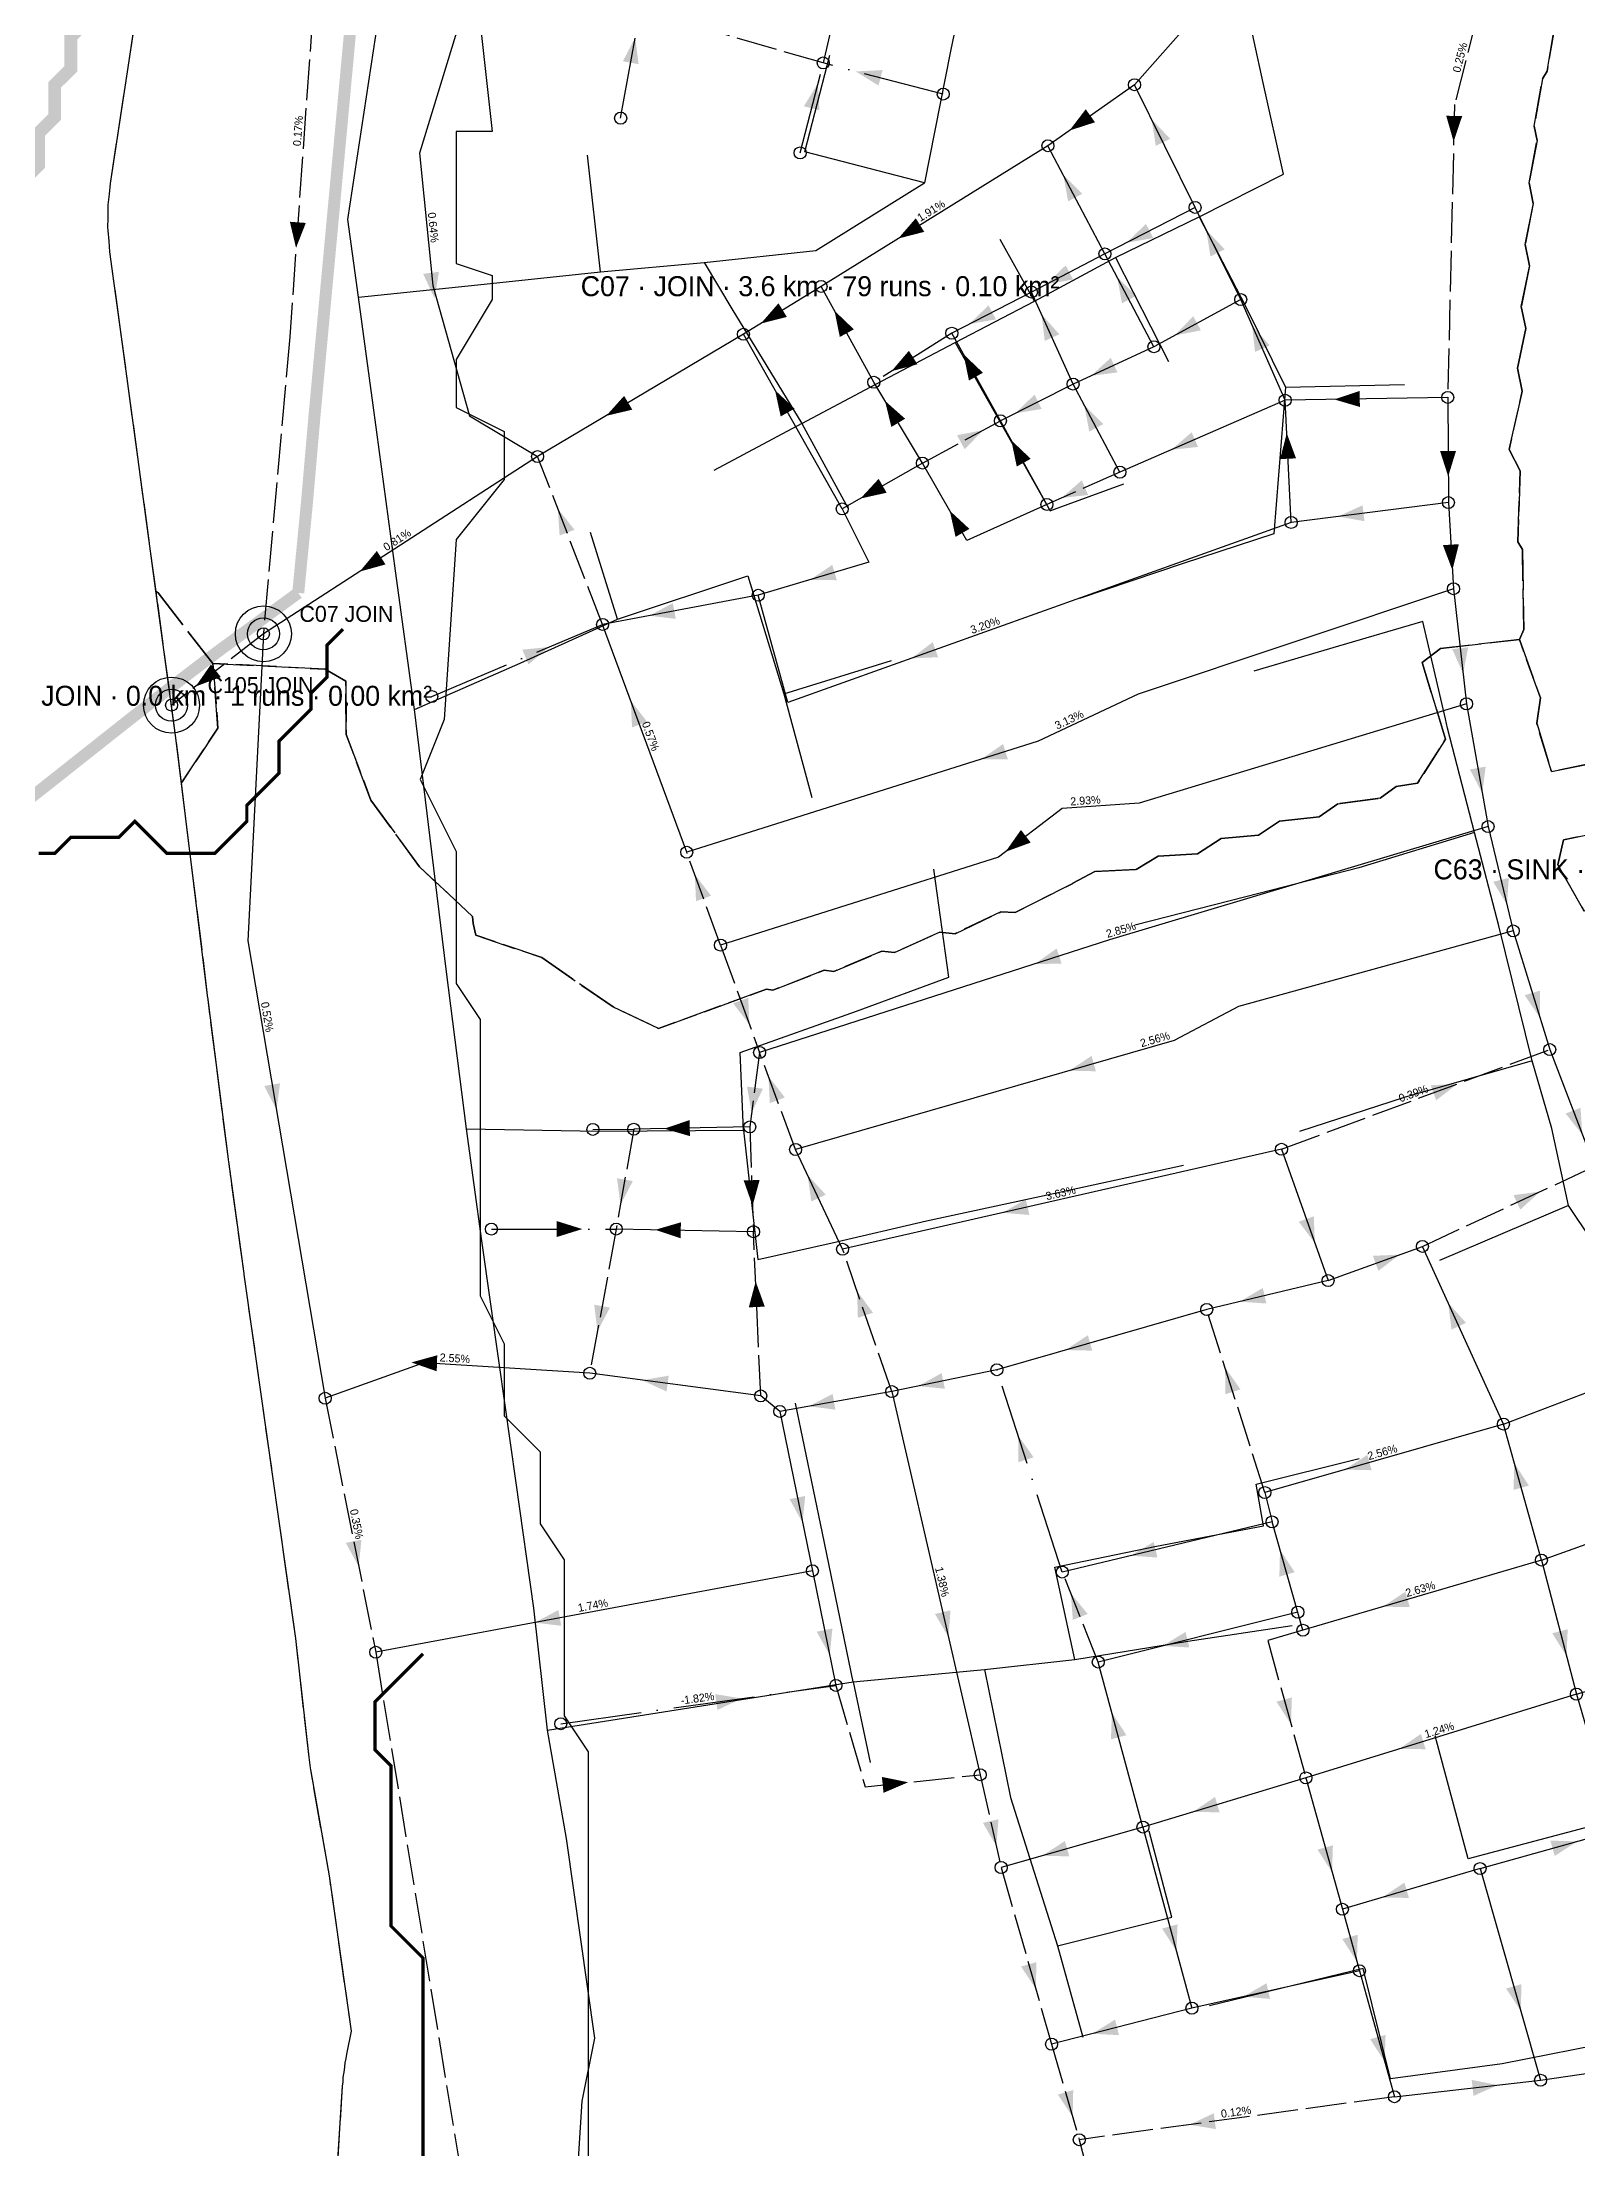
# Model space of a CAD drawing. Header units: metres. Extents: x 440276 to 476894, y 2561381 to 2578972.
# Drawn here: x 449857 to 450241, y 2568354 to 2568881 of the extents above; entities that cross this region are included whole.
import ezdxf
from ezdxf.enums import TextEntityAlignment as Align

# ---------------------------------------------------------------- set-up
doc = ezdxf.new("R2010")
doc.units = ezdxf.units.M
doc.header["$LTSCALE"] = 8
doc.linetypes.add('DASHDOT', pattern=[3.556, 2.54, -0.508, 0, -0.508])
doc.linetypes.add('DASHED', pattern=[1.524, 1.27, -0.254])
for name, color, linetype in [('A_ARROWS', 7, 'Continuous'), ('A_BUILT_2006', 252, 'Continuous'), ('A_CATCH_LABEL', 7, 'Continuous'), ('A_CATCHMENTS', 7, 'Continuous'), ('A_ENVELOPE', 3, 'Continuous'), ('A_GRADIENT', 8, 'Continuous'), ('A_JUNCTIONS', 8, 'Continuous'), ('A_MAIN_PIPE', 5, 'Continuous'), ('A_OUTLET_LABEL', 7, 'Continuous'), ('A_OUTLETS', 7, 'Continuous'), ('A_RUNS', 7, 'Continuous'), ('A_STREAMS', 5, 'Continuous'), ('A_WADI', 4, 'Continuous')]:
    doc.layers.add(name, color=color, linetype=linetype)

msp = doc.modelspace()

# ---------------------------------------------------------------- linework, layer by layer
at = {"layer": 'A_ARROWS', "color": 2}
for points in [[(450005.05, 2568881.73), (450005.88, 2568875.07), (450001.94, 2568875.79)], [(450050.72, 2568870.25), (450051.07, 2568863.55), (450047.19, 2568864.54)], [(450060.17, 2568873.25), (450066.86, 2568873.59), (450065.86, 2568869.71)], [(450113.59, 2568858.48), (450117.66, 2568863.8), (450119.97, 2568860.54)], [(450134.13, 2568861.26), (450138.76, 2568856.41), (450135.17, 2568854.63)], [(450209.61, 2568855.73), (450207.76, 2568862.17), (450211.76, 2568862.08)], [(450112.04, 2568847.4), (450116.8, 2568842.67), (450113.26, 2568840.8)], [(449920.25, 2568829.14), (449918.71, 2568835.67), (449922.7, 2568835.38)], [(450070.78, 2568831.48), (450075.17, 2568836.55), (450077.28, 2568833.15)], [(450127.93, 2568830.44), (450132.7, 2568835.16), (450134.54, 2568831.6)], [(450147.78, 2568833.64), (450152.41, 2568828.78), (450148.83, 2568827.01)], [(449954.85, 2568816.57), (449952.03, 2568822.65), (449955.99, 2568823.17)], [(450107.89, 2568820.08), (450112.65, 2568824.79), (450114.49, 2568821.24)], [(450125.5, 2568821.88), (450130.25, 2568817.15), (450126.71, 2568815.29)], [(450036.45, 2568810.24), (450040.84, 2568815.3), (450042.94, 2568811.89)], [(450054.85, 2568813.44), (450059.69, 2568808.79), (450056.18, 2568806.87)], [(450088.59, 2568810.1), (450093.35, 2568814.81), (450095.19, 2568811.26)], [(450106.6, 2568812.55), (450111.05, 2568807.54), (450107.41, 2568805.89)], [(450139.86, 2568807.24), (450144.53, 2568812.05), (450146.44, 2568808.54)], [(450159.22, 2568809.81), (450163.64, 2568804.77), (450159.98, 2568803.15)], [(450069.1, 2568798.32), (450073.45, 2568803.43), (450075.58, 2568800.04)], [(450087.1, 2568802.56), (450091.96, 2568797.93), (450088.46, 2568795.99)], [(450118.94, 2568797.15), (450123.91, 2568801.65), (450125.58, 2568798.02)], [(449997.78, 2568787.16), (450002.26, 2568792.15), (450004.31, 2568788.71)], [(450039.99, 2568793.57), (450044.88, 2568788.98), (450041.4, 2568787.01)], [(450067.48, 2568790.9), (450072.5, 2568786.45), (450069.07, 2568784.39)], [(450100.03, 2568787.78), (450104.84, 2568792.45), (450106.64, 2568788.88)], [(450179.76, 2568791.27), (450186.12, 2568793.38), (450186.19, 2568789.38)], [(450117.29, 2568789.81), (450122.07, 2568785.11), (450118.54, 2568783.23)], [(450092.06, 2568783.6), (450087.38, 2568778.8), (450085.48, 2568782.32)], [(450099.05, 2568781.05), (450103.91, 2568776.43), (450100.41, 2568774.49)], [(450139.06, 2568778.67), (450144.14, 2568783.06), (450145.73, 2568779.39)], [(450167.91, 2568782.83), (450170.22, 2568776.54), (450166.23, 2568776.34)], [(450208.26, 2568772), (450206.22, 2568778.39), (450210.22, 2568778.41)], [(450061.33, 2568766.49), (450065.89, 2568771.41), (450067.88, 2568767.94)], [(450111.61, 2568766.62), (450116.65, 2568771.04), (450118.27, 2568767.38)], [(450180.75, 2568762.01), (450186.85, 2568764.79), (450187.35, 2568760.82)], [(449985.7, 2568763.93), (449989.87, 2568758.68), (449986.14, 2568757.24)], [(450083.66, 2568763.46), (450088.58, 2568758.9), (450085.11, 2568756.91)], [(450209.31, 2568748.57), (450206.94, 2568754.84), (450210.93, 2568755.08)], [(449936.16, 2568748.23), (449940.45, 2568753.38), (449942.62, 2568750.02)], [(450048.73, 2568746.16), (450054.29, 2568749.91), (450055.44, 2568746.08)], [(450008.52, 2568737.2), (450014.44, 2568740.34), (450015.18, 2568736.41)], [(449983.48, 2568729.36), (449978.36, 2568725.03), (449976.81, 2568728.72)], [(450074.06, 2568726.54), (450079.41, 2568730.58), (450080.76, 2568726.82)], [(450211.99, 2568722.71), (450209.29, 2568728.84), (450213.26, 2568729.29)], [(450003.91, 2568715.99), (450008, 2568710.68), (450004.25, 2568709.29)], [(450091.49, 2568701.29), (450096.99, 2568705.13), (450098.2, 2568701.31)], [(450097.6, 2568678.19), (450101.46, 2568683.66), (450103.9, 2568680.49)], [(450019.93, 2568672.54), (450024, 2568667.21), (450020.24, 2568665.84)]]:
    msp.add_solid(points, dxfattribs=at)
at = {"layer": 'A_ARROWS', "color": 3}
msp.add_solid([(449895.16, 2568719.52), (449898.99, 2568725.03), (449901.44, 2568721.87)], dxfattribs=at)
at = {"layer": 'A_ARROWS', "color": 1}
for points in [[(450216.77, 2568692.83), (450213.69, 2568698.78), (450217.63, 2568699.48)], [(450222.96, 2568664.96), (450219.51, 2568670.71), (450223.4, 2568671.65)], [(450104.92, 2568650.16), (450110.4, 2568654.02), (450111.63, 2568650.21)], [(450231.17, 2568636.79), (450227.38, 2568642.33), (450231.21, 2568643.5)], [(450033.59, 2568634.99), (450029.52, 2568640.32), (450033.28, 2568641.69)], [(450113.51, 2568623.48), (450119.11, 2568627.18), (450120.21, 2568623.33)], [(449915.36, 2568613.69), (449912.32, 2568619.66), (449916.26, 2568620.33)], [(450034.13, 2568612.89), (450032.99, 2568619.5), (450036.95, 2568618.97)], [(450038.34, 2568622.07), (450042.44, 2568616.77), (450038.69, 2568615.38)], [(450210.57, 2568620.18), (450205.26, 2568616.08), (450203.87, 2568619.83)], [(450241.78, 2568607.51), (450237.62, 2568612.77), (450241.35, 2568614.2)], [(450012.27, 2568608.99), (450018.63, 2568611.12), (450018.71, 2568607.12)], [(450001.36, 2568589.93), (450000.49, 2568596.58), (450004.43, 2568595.89)], [(450034.37, 2568589.7), (450032.15, 2568596.03), (450036.14, 2568596.17)], [(450048.13, 2568597.42), (450052.67, 2568592.48), (450049.05, 2568590.78)], [(450096.87, 2568587.95), (450102.67, 2568591.32), (450103.56, 2568587.42)], [(450231.24, 2568593.25), (450226.28, 2568588.74), (450224.59, 2568592.37)], [(449991.81, 2568583.89), (449985.41, 2568581.89), (449985.41, 2568585.89)], [(450010.02, 2568583.7), (450016.46, 2568585.58), (450016.38, 2568581.58)], [(450174.92, 2568580.37), (450170.9, 2568585.73), (450174.67, 2568587.07)], [(450196.14, 2568577.5), (450190.8, 2568573.44), (450189.44, 2568577.2)], [(450035.15, 2568570.8), (450037.43, 2568564.5), (450033.43, 2568564.32)], [(449995.6, 2568558.33), (449994.79, 2568564.98), (449998.73, 2568564.26)], [(450060.5, 2568568.38), (450064.48, 2568562.98), (450060.7, 2568561.68)], [(450156.14, 2568565.74), (450161.91, 2568569.17), (450162.83, 2568565.28)], [(450208.25, 2568565.43), (450212.72, 2568560.43), (450209.08, 2568558.77)], [(450112.59, 2568553.65), (450118.19, 2568557.34), (450119.29, 2568553.5)], [(449949.09, 2568550.55), (449955.55, 2568552.34), (449955.42, 2568548.34)], [(450152.5, 2568549.29), (450156.34, 2568543.8), (450152.53, 2568542.59)], [(450006.8, 2568546.1), (450013.41, 2568547.24), (450012.88, 2568543.28)], [(450075.77, 2568544.63), (450081.63, 2568547.89), (450082.45, 2568543.98)], [(450048.43, 2568539.6), (450054.39, 2568542.68), (450055.08, 2568538.74)], [(450100.76, 2568532.31), (450104.63, 2568526.84), (450100.83, 2568525.61)], [(450182.44, 2568523.76), (450188.04, 2568527.45), (450189.14, 2568523.61)], [(450224.79, 2568525.39), (450228.44, 2568519.76), (450224.59, 2568518.69)], [(450046.87, 2568510.5), (450043.62, 2568516.37), (450047.54, 2568517.17)], [(449935.9, 2568499.56), (449932.69, 2568505.45), (449936.61, 2568506.23)], [(450128.88, 2568502.24), (450134.64, 2568505.67), (450135.57, 2568501.78)], [(450166.22, 2568503.71), (450169.9, 2568498.11), (450166.06, 2568497.01)], [(450113.91, 2568492.87), (450118.14, 2568487.67), (450114.43, 2568486.19)], [(450191.97, 2568489.5), (450197.54, 2568493.22), (450198.67, 2568489.39)], [(449979.91, 2568485.51), (449985.83, 2568488.65), (449986.56, 2568484.72)], [(450083.34, 2568481.9), (450079.96, 2568487.69), (450083.85, 2568488.59)], [(450053.66, 2568477.37), (450050.41, 2568483.24), (450054.33, 2568484.05)], [(450136.86, 2568479.69), (450142.59, 2568483.18), (450143.56, 2568479.3)], [(450237.83, 2568477.17), (450234.27, 2568482.85), (450238.14, 2568483.86)], [(450031.65, 2568466.55), (450025.59, 2568463.68), (450025.03, 2568467.64)], [(450168.97, 2568460.12), (450165.33, 2568465.75), (450169.18, 2568466.82)], [(450124.21, 2568463.03), (450127.81, 2568457.38), (450123.95, 2568456.33)], [(450195.92, 2568453.9), (450201.44, 2568457.7), (450202.62, 2568453.88)], [(450073.27, 2568445.61), (450067.11, 2568442.96), (450066.7, 2568446.94)], [(450144.42, 2568438.18), (450149.97, 2568441.94), (450151.12, 2568438.11)], [(450095.31, 2568429.67), (450091.95, 2568435.48), (450095.85, 2568436.36)], [(450106.85, 2568427.25), (450112.45, 2568430.93), (450113.55, 2568427.08)], [(450179.23, 2568423.15), (450175.59, 2568428.78), (450179.44, 2568429.85)], [(450240.5, 2568430.83), (450234.88, 2568427.18), (450233.8, 2568431.03)], [(450191.74, 2568416.8), (450197.31, 2568420.53), (450198.44, 2568416.7)], [(450140.35, 2568403.39), (450136.75, 2568409.05), (450140.61, 2568410.09)], [(450185.43, 2568400.8), (450181.79, 2568406.43), (450185.65, 2568407.5)], [(450105.17, 2568393.96), (450101.49, 2568399.56), (450105.34, 2568400.66)], [(450157.05, 2568392.02), (450162.85, 2568395.37), (450163.73, 2568391.46)], [(450226.41, 2568388.45), (450222.73, 2568394.05), (450226.57, 2568395.15)], [(450119.27, 2568382.75), (450124.98, 2568386.28), (450125.97, 2568382.4)], [(450192.39, 2568375.76), (450188.75, 2568381.39), (450192.6, 2568382.46)], [(450220.72, 2568369.93), (450214.58, 2568367.22), (450214.14, 2568371.2)], [(450114.39, 2568361.97), (450110.68, 2568367.56), (450114.53, 2568368.68)], [(450143.59, 2568360.02), (450149.66, 2568362.87), (450150.2, 2568358.91)]]:
    msp.add_solid(points, dxfattribs=at)
at = {"layer": 'A_BUILT_2006', "color": 252}
for points in [[(450083.94, 2568878.29), (450090.78, 2568911.35)], [(449937.84, 2568866.9), (449943.09, 2568901.51)], [(450162.04, 2568870.39), (450157.47, 2568891.16)], [(450047.4, 2568853.18), (450053.71, 2568877.32)], [(450077.39, 2568845.38), (450077.4, 2568845.43), (450083.94, 2568878.29)], [(450167.13, 2568847.61), (450162.04, 2568870.39)], [(449933.19, 2568836.25), (449937.84, 2568866.9)], [(449996.33, 2568823.12), (449993.09, 2568852.29)], [(450077.39, 2568845.38), (450047.4, 2568853.18)], [(450050.21, 2568828.47), (450077.39, 2568845.38)], [(450146.05, 2568836.9), (450167.13, 2568847.61)], [(449935.83, 2568816.79), (449933.19, 2568836.25)], [(450125.1, 2568826.76), (450146.05, 2568836.9)], [(450146.05, 2568836.9), (450157.59, 2568814.54)], [(450022.3, 2568825.53), (450050.21, 2568828.47)], [(450104.88, 2568815.82), (450096.24, 2568831.27)], [(449965.67, 2568819.89), (449996.33, 2568823.12)], [(449996.33, 2568823.12), (450022.3, 2568825.53)], [(450022.3, 2568825.53), (450029.16, 2568813.88)], [(450104.88, 2568815.82), (450125.1, 2568826.76)], [(450125.1, 2568826.76), (450138.36, 2568800.77)], [(449935.83, 2568816.79), (449965.67, 2568819.89)], [(449940.41, 2568783.1), (449935.83, 2568816.79)], [(450029.16, 2568813.88), (450046.67, 2568785.24)], [(450084.98, 2568805.49), (450104.88, 2568815.82)], [(450157.59, 2568814.54), (450167.55, 2568794.32)], [(450065.2, 2568795.1), (450084.98, 2568805.49)], [(450084.98, 2568805.49), (450095.75, 2568786.48)], [(450046.67, 2568785.24), (450065.2, 2568795.1)], [(450167.55, 2568794.32), (450164.71, 2568757.67)], [(450167.55, 2568794.32), (450197.33, 2568795.01)], [(450095.75, 2568786.48), (450108.74, 2568763.41)], [(449945.12, 2568748.41), (449940.41, 2568783.1)], [(450046.67, 2568785.24), (450024.66, 2568773.5)], [(450046.67, 2568785.24), (450058.2, 2568764.15)], [(450108.74, 2568763.41), (450108.9, 2568763.46), (450127.2, 2568770.13)], [(450000.63, 2568736.33), (449993.86, 2568758.02)], [(450164.71, 2568757.67), (450142, 2568750.25)], [(450142, 2568750.25), (450116.11, 2568741.53)], [(449949.83, 2568713.73), (449945.12, 2568748.41)], [(450000.63, 2568736.33), (450033.16, 2568747.2)], [(450033.16, 2568747.2), (450042.16, 2568717.66)], [(449976.3, 2568725.32), (450000.63, 2568736.33)], [(450201.88, 2568735.76), (450180.85, 2568729.58)], [(450208.12, 2568709.13), (450207.59, 2568711.43), (450201.88, 2568735.76)], [(450180.85, 2568729.58), (450159.64, 2568723.34)], [(449949.83, 2568713.73), (449976.3, 2568725.32)], [(450042.16, 2568717.66), (450069.07, 2568725.99)], [(450042.16, 2568717.66), (450049.15, 2568691.77)], [(449953.79, 2568681.59), (449949.83, 2568713.73)], [(450214.87, 2568683.03), (450208.12, 2568709.13)], [(449957.78, 2568648.87), (449953.79, 2568681.59)], [(450214.87, 2568683.03), (450185.93, 2568674.19)], [(450220.93, 2568659.67), (450214.87, 2568683.03)], [(450083.45, 2568646.86), (450079.65, 2568673.82)], [(450185.93, 2568674.19), (450157.68, 2568666.9)], [(450157.68, 2568666.9), (450129.9, 2568659.83)], [(450229.24, 2568625.93), (450220.93, 2568659.67)], [(449962.88, 2568608.93), (449957.78, 2568648.87)], [(450060.38, 2568638.38), (450083.45, 2568646.86)], [(450031.24, 2568628.02), (450060.38, 2568638.38)], [(450032.11, 2568608.64), (450031.24, 2568628.02)], [(450229.24, 2568625.93), (450197.23, 2568616.75)], [(450234.17, 2568609), (450229.24, 2568625.93)], [(450197.23, 2568616.75), (450171.1, 2568608.28)], [(449962.88, 2568608.93), (449996.02, 2568608.39)], [(449966.71, 2568580.95), (449962.88, 2568608.93)], [(449996.02, 2568608.39), (450032.11, 2568608.64)], [(450032.11, 2568608.64), (450035.72, 2568576.26)], [(450238.35, 2568589.75), (450234.17, 2568609)], [(450109.2, 2568592.73), (450142.12, 2568599.89)], [(450077.83, 2568585.96), (450109.2, 2568592.73)], [(450054.27, 2568580.44), (450077.83, 2568585.96)], [(450238.35, 2568589.75), (450206.05, 2568576.01)], [(450261.67, 2568554.91), (450238.35, 2568589.75)], [(449971.03, 2568550.42), (449966.71, 2568580.95)], [(450035.72, 2568576.26), (450054.27, 2568580.44)], [(449975.28, 2568520.42), (449971.03, 2568550.42)], [(450051.82, 2568507.87), (450045.1, 2568540.35)], [(450160.27, 2568520.11), (450186.04, 2568526.55)], [(449979.71, 2568489.14), (449975.28, 2568520.42)], [(450162.06, 2568509.73), (450160.27, 2568520.11)], [(450059.52, 2568470.75), (450051.82, 2568507.87)], [(450135.34, 2568504.6), (450162.06, 2568509.73)], [(450109.92, 2568499.35), (450135.34, 2568504.6)], [(450114.93, 2568476.32), (450109.92, 2568499.35)], [(449983.14, 2568458.6), (449979.71, 2568489.14)], [(450114.93, 2568476.32), (450143.21, 2568480.86)], [(450143.21, 2568480.86), (450169.22, 2568484.79)], [(450092.36, 2568473.81), (450114.93, 2568476.32)], [(450021.61, 2568464.71), (450059.52, 2568470.75)], [(450059.52, 2568470.75), (450092.36, 2568473.81)], [(450059.52, 2568470.75), (450063.76, 2568450.58)], [(450092.36, 2568473.81), (450098.86, 2568441.77)], [(449983.14, 2568458.6), (450021.61, 2568464.71)], [(449987.86, 2568431.59), (449983.14, 2568458.6)], [(450213.29, 2568426.43), (450205, 2568457.21)], [(450098.86, 2568441.77), (450110.57, 2568404.76)], [(450139.18, 2568411.86), (450133.5, 2568433.38)], [(450249.09, 2568435.94), (450213.29, 2568426.43)], [(449994.93, 2568381.67), (449987.86, 2568431.59)], [(450110.57, 2568404.76), (450139.18, 2568411.86)], [(450110.57, 2568404.76), (450116.95, 2568381.92)], [(450186.98, 2568399.05), (450148.63, 2568389.72)], [(450193.8, 2568371.47), (450186.98, 2568399.05)], [(449991.77, 2568365.9), (449994.93, 2568381.67)], [(450251.34, 2568381.1), (450221.73, 2568375.2)], [(450221.73, 2568375.2), (450193.8, 2568371.47)], [(449989.7, 2568332.96), (449991.77, 2568365.9)]]:
    msp.add_lwpolyline(points, dxfattribs=at)
at = {"layer": 'A_CATCHMENTS', "color": 2, "linetype": 'DASHED'}
msp.add_lwpolyline([(450235.25, 2568886.52), (450232.99, 2568873.31), (450231.84, 2568871.44), (450229.74, 2568859.59), (450230.46, 2568855.99), (450228.49, 2568845.38), (450229.53, 2568840.27), (450227.51, 2568829.95), (450228.61, 2568824.62), (450226.54, 2568814.52), (450227.69, 2568808.97), (450225.56, 2568799.1), (450226.78, 2568793.32), (450223.46, 2568778.73), (450226.28, 2568773.41), (450225.66, 2568755.71), (450226.81, 2568753.79), (450227.19, 2568733.76), (450226.05, 2568731.24), (450206.35, 2568729.01), (450201.76, 2568725.53), (450207.58, 2568706.34), (450200.61, 2568695.34), (450195.27, 2568694.53), (450191.23, 2568691.58), (450180.68, 2568690.2), (450176.04, 2568686.94), (450166.1, 2568685.86), (450160.84, 2568682.32), (450151.53, 2568681.51), (450145.63, 2568677.71), (450135.76, 2568677.06), (450130.23, 2568673.76), (450119.91, 2568673.25), (450114.41, 2568670.31), (450114.4, 2568670.3), (450099.99, 2568662.99), (450096.46, 2568663.19), (450084.99, 2568657.72), (450081.17, 2568658.08), (450069.82, 2568652.99), (450066.72, 2568653.34), (450054.65, 2568648.28), (450052.27, 2568648.59), (450039.47, 2568643.58), (450037.82, 2568643.83), (450010.89, 2568634.03), (449999.49, 2568639.4), (449981.67, 2568651.75), (449965.23, 2568657.32), (449964.53, 2568660.3), (449964.38, 2568662.04), (449951.15, 2568674.4), (449938.97, 2568691.1), (449932.81, 2568707.5), (449932.7, 2568720.83), (449927.52, 2568723.85), (449899.44, 2568725.27), (449885.75, 2568742.91), (449885.27, 2568743.26), (449880.95, 2568775.02), (449876.38, 2568808.71), (449876.38, 2568808.71), (449876.38, 2568808.71), (449873.73, 2568828.18), (449873.51, 2568830.84), (449873.25, 2568833.5), (449873.25, 2568833.77), (449873.23, 2568834.04), (449873.26, 2568836.72), (449873.27, 2568839.39), (449873.3, 2568839.66), (449873.3, 2568839.93), (449873.6, 2568842.59), (449873.87, 2568845.25), (449878.52, 2568875.9), (449878.52, 2568875.9), (449878.52, 2568875.9), (449883.77, 2568910.51)], dxfattribs=at)
at = {"layer": 'A_CATCHMENTS', "color": 3, "linetype": 'DASHED'}
msp.add_lwpolyline([(450257.82, 2568703.08), (450234.11, 2568698.23), (450230.38, 2568710.35), (450231.3, 2568716.7), (450226.05, 2568731.24), (450227.19, 2568733.76), (450226.81, 2568753.79), (450225.66, 2568755.71), (450226.28, 2568773.41), (450223.46, 2568778.73), (450226.78, 2568793.32), (450225.56, 2568799.1), (450227.69, 2568808.97), (450226.54, 2568814.52), (450228.61, 2568824.62), (450227.51, 2568829.95), (450229.53, 2568840.27), (450228.49, 2568845.38), (450230.46, 2568855.99), (450229.74, 2568859.59), (450231.84, 2568871.44), (450232.99, 2568873.31), (450235.25, 2568886.52)], dxfattribs=at)
msp.add_lwpolyline([(449885.75, 2568742.91), (449899.44, 2568725.27), (449900.74, 2568709.12), (449891.62, 2568695.47), (449890.32, 2568706.03), (449885.66, 2568740.34), (449885.66, 2568740.34), (449885.27, 2568743.26), (449885.75, 2568742.91)], close=True, dxfattribs=at)
at = {"layer": 'A_CATCHMENTS', "color": 1, "linetype": 'DASHED'}
for points in [[(449929.82, 2568336.74), (449931.89, 2568369.67), (449932.01, 2568370.75), (449932.07, 2568371.84), (449932.34, 2568373.68), (449932.55, 2568375.52), (449932.78, 2568376.59), (449932.94, 2568377.66), (449934.09, 2568383.4), (449928.59, 2568422.22), (449924.03, 2568448.26), (449923.97, 2568448.73), (449923.88, 2568449.19), (449923.73, 2568450.55), (449923.51, 2568451.91), (449920.18, 2568481.58), (449915.87, 2568512), (449911.62, 2568542), (449911.62, 2568542), (449911.62, 2568542), (449907.3, 2568572.53), (449907.28, 2568572.68), (449907.26, 2568572.82), (449903.43, 2568600.8), (449903.41, 2568601.07), (449903.36, 2568601.33), (449898.27, 2568641.28), (449898.25, 2568641.44), (449898.23, 2568641.6), (449894.23, 2568674.29), (449891.62, 2568695.47), (449900.74, 2568709.12), (449899.44, 2568725.27), (449927.52, 2568723.85), (449932.7, 2568720.83), (449932.81, 2568707.5), (449938.97, 2568691.1), (449951.15, 2568674.4), (449964.38, 2568662.04), (449964.53, 2568660.3), (449965.23, 2568657.32), (449981.67, 2568651.75), (449999.49, 2568639.4), (450010.89, 2568634.03), (450037.82, 2568643.83), (450039.47, 2568643.58), (450052.27, 2568648.59), (450054.65, 2568648.28), (450066.72, 2568653.34), (450069.82, 2568652.99), (450081.17, 2568658.08), (450084.99, 2568657.72), (450096.46, 2568663.19), (450099.99, 2568662.99), (450114.4, 2568670.3), (450114.41, 2568670.31), (450119.91, 2568673.25), (450130.23, 2568673.76), (450135.76, 2568677.06), (450145.63, 2568677.71), (450151.53, 2568681.51), (450160.84, 2568682.32), (450166.1, 2568685.86), (450176.04, 2568686.94), (450180.68, 2568690.2), (450191.23, 2568691.58), (450195.27, 2568694.53), (450200.61, 2568695.34), (450207.58, 2568706.34), (450201.76, 2568725.53), (450206.35, 2568729.01), (450226.05, 2568731.24), (450231.3, 2568716.7), (450230.38, 2568710.35), (450234.11, 2568698.23), (450257.82, 2568703.08)], [(450264.6, 2568686.83), (450237.05, 2568681.21), (450235.64, 2568674.9), (450242.27, 2568663.34)]]:
    msp.add_lwpolyline(points, dxfattribs=at)
at = {"layer": 'A_CATCHMENTS', "color": 4, "linetype": 'DASHED'}
msp.add_lwpolyline([(450319.22, 2568660.34), (450319.05, 2568659.91), (450287.51, 2568650.59), (450283.16, 2568659.45), (450280.78, 2568660.25), (450267.33, 2568672.04), (450242.27, 2568663.34), (450235.64, 2568674.9), (450237.05, 2568681.21), (450264.6, 2568686.83), (450269.55, 2568696.36), (450274.41, 2568698.34), (450284.74, 2568697.91), (450289.64, 2568671.41), (450307.42, 2568676.67), (450316.48, 2568672.71), (450319.22, 2568660.34)], close=True, dxfattribs=at)
at = {"layer": 'A_ENVELOPE', "color": 3}
msp.add_lwpolyline([(449929.82, 2568336.74), (449931.89, 2568369.67), (449932.01, 2568370.75), (449932.07, 2568371.84), (449932.34, 2568373.68), (449932.55, 2568375.52), (449932.78, 2568376.59), (449932.94, 2568377.66), (449934.09, 2568383.4), (449928.59, 2568422.22), (449924.03, 2568448.26), (449923.97, 2568448.73), (449923.88, 2568449.19), (449923.73, 2568450.55), (449923.51, 2568451.91), (449920.18, 2568481.58), (449915.87, 2568512), (449911.62, 2568542), (449911.62, 2568542), (449911.62, 2568542), (449907.3, 2568572.53), (449907.28, 2568572.68), (449907.26, 2568572.82), (449903.43, 2568600.8), (449903.41, 2568601.07), (449903.36, 2568601.33), (449898.27, 2568641.28), (449898.25, 2568641.44), (449898.23, 2568641.6), (449894.23, 2568674.29), (449890.32, 2568706.03), (449885.66, 2568740.34), (449885.66, 2568740.34), (449880.95, 2568775.02), (449876.38, 2568808.71), (449876.38, 2568808.71), (449876.38, 2568808.71), (449873.73, 2568828.18), (449873.51, 2568830.84), (449873.25, 2568833.5), (449873.25, 2568833.77), (449873.23, 2568834.04), (449873.26, 2568836.72), (449873.27, 2568839.39), (449873.3, 2568839.66), (449873.3, 2568839.93), (449873.6, 2568842.59), (449873.87, 2568845.25), (449878.52, 2568875.9), (449878.52, 2568875.9), (449878.52, 2568875.9), (449883.77, 2568910.51)], dxfattribs=at)
at = {"layer": 'A_JUNCTIONS'}
for centre in [(450052.03, 2568875.36), (450129.84, 2568869.94), (450082.05, 2568867.59), (450001.4, 2568861.57), (450046.27, 2568852.89), (450108.2, 2568854.68), (450145, 2568839.26), (450122.47, 2568827.62), (450051.51, 2568819.53), (450104.08, 2568818.11), (450156.39, 2568816.23), (450032.08, 2568807.55), (450084.18, 2568807.82), (450134.7, 2568804.43), (450064.69, 2568795.55), (450114.48, 2568795.09), (450167.51, 2568791.05), (450208.13, 2568791.77), (450096.34, 2568785.92), (449980.65, 2568776.98), (450076.83, 2568775.37), (450126.21, 2568773.08), (450056.78, 2568763.89), (450107.97, 2568765.01), (450208.3, 2568765.48), (450169, 2568760.52), (450035.81, 2568742.3), (450209.59, 2568743.95), (449912.1, 2568732.67), (449996.88, 2568735.02), (449954.18, 2568716.99), (449889.13, 2568714.85), (450212.84, 2568715.18), (450218.23, 2568684.49), (450017.92, 2568678.06), (450224.54, 2568658.41), (450026.36, 2568654.86), (450036.13, 2568628.02), (450233.63, 2568628.75), (449994.46, 2568608.81), (450004.66, 2568608.84), (450033.67, 2568609.42), (450045.13, 2568603.78), (450166.59, 2568603.84), (449969.08, 2568583.88), (450000.3, 2568583.89), (450034.61, 2568583.22), (450056.89, 2568578.84), (450201.8, 2568579.56), (450178.24, 2568571), (450147.89, 2568563.78), (449993.68, 2568547.84), (450095.46, 2568548.74), (450036.4, 2568542.18), (450069.18, 2568543.25), (449927.53, 2568541.59), (450041.17, 2568538.32), (450222.07, 2568535.13), (450162.43, 2568518.03), (450164.23, 2568510.7), (450231.56, 2568501.15), (450049.33, 2568498.49), (450111.8, 2568498.15), (450170.67, 2568488.13), (450171.96, 2568483.61), (449940.18, 2568478.09), (450120.79, 2568475.67), (450055.2, 2568469.83), (450240.32, 2568467.63), (449986.41, 2568460.24), (450091.29, 2568447.5), (450172.69, 2568446.71), (450131.95, 2568434.42), (450096.52, 2568424.3), (450216.23, 2568424.04), (450181.81, 2568413.86), (450186.07, 2568398.51), (450144.2, 2568389.14), (450109.11, 2568380.14), (450231.36, 2568371.13), (450194.81, 2568367.01), (450116.05, 2568356.27)]:
    msp.add_circle(centre, 1.5, dxfattribs=at)
at = {"layer": 'A_MAIN_PIPE', "color": 5, "const_width": 3}
for points in [[(449933.76, 2568883.06), (449932.65, 2568871.11), (449931.55, 2568859.16), (449930.44, 2568847.21), (449929.33, 2568835.26), (449928.22, 2568823.31), (449927.11, 2568811.37), (449926.63, 2568806.21), (449926, 2568799.42), (449924.9, 2568787.49), (449924.81, 2568786.5), (449924.01, 2568777.33), (449923.28, 2568768.92), (449922.97, 2568765.37), (449920.8, 2568742.9), (449920.8, 2568742.9)], [(449920.8, 2568742.9), (449908.94, 2568734.24), (449904.49, 2568731), (449901.76, 2568729.01), (449896.2, 2568724.85), (449887.29, 2568718.02), (449878.46, 2568711.11), (449869.66, 2568704.15), (449860.89, 2568697.2), (449852.08, 2568690.27)]]:
    msp.add_lwpolyline(points, dxfattribs=at)
at = {"layer": 'A_OUTLETS', "color": 5}
for centre, radius in [((449912.1, 2568732.67), 7), ((449912.1, 2568732.67), 4), ((449889.13, 2568714.85), 7), ((449889.13, 2568714.85), 4)]:
    msp.add_circle(centre, radius, dxfattribs=at)
at = {"layer": 'A_RUNS', "color": 2, "linetype": 'DASHED'}
for points in [[(449943.65, 2568981.78), (449933.38, 2568951.91), (449926.21, 2568912.69), (449918.67, 2568806.95), (449912.1, 2568732.67)], [(450233.9, 2568958.64), (450209.83, 2568864.95), (450208.13, 2568791.77)], [(450052.03, 2568875.36), (450006.3, 2568888.61)], [(450076.83, 2568775.37), (450096.34, 2568785.92)], [(449996.88, 2568735.02), (449980.65, 2568776.98)], [(450126.21, 2568773.08), (450107.97, 2568765.01)], [(450026.36, 2568654.86), (450017.92, 2568678.06)]]:
    msp.add_lwpolyline(points, dxfattribs=at)
at = {"layer": 'A_RUNS', "color": 2}
for points in [[(450192.62, 2568960.7), (450158.2, 2568901.96), (450129.84, 2568869.94)], [(450060.76, 2568913.19), (450052.03, 2568875.36)], [(449972.77, 2568895.78), (449960.15, 2568882.2), (449951.09, 2568852.78), (449954.41, 2568819.72), (449963.64, 2568787.15), (449980.65, 2568776.98)], [(450129.84, 2568869.94), (450108.2, 2568854.68)], [(450145, 2568839.26), (450129.84, 2568869.94)], [(450108.2, 2568854.68), (450051.51, 2568819.53)], [(450122.47, 2568827.62), (450108.2, 2568854.68)], [(450145, 2568839.26), (450122.47, 2568827.62)], [(450156.39, 2568816.23), (450145, 2568839.26)], [(450122.47, 2568827.62), (450104.08, 2568818.11)], [(450134.7, 2568804.43), (450122.47, 2568827.62)], [(450051.51, 2568819.53), (450032.08, 2568807.55)], [(450064.69, 2568795.55), (450051.51, 2568819.53)], [(450104.08, 2568818.11), (450084.18, 2568807.82)], [(450114.48, 2568795.09), (450104.08, 2568818.11)], [(450156.39, 2568816.23), (450134.7, 2568804.43)], [(450167.51, 2568791.05), (450156.39, 2568816.23)], [(450032.08, 2568807.55), (449980.65, 2568776.98)], [(450056.78, 2568763.89), (450032.08, 2568807.55)], [(450096.34, 2568785.92), (450084.18, 2568807.82)], [(450134.7, 2568804.43), (450114.48, 2568795.09)], [(450076.83, 2568775.37), (450064.69, 2568795.55)], [(450114.48, 2568795.09), (450096.34, 2568785.92)], [(450126.21, 2568773.08), (450114.48, 2568795.09)], [(450167.51, 2568791.05), (450126.21, 2568773.08)], [(450208.13, 2568791.77), (450167.51, 2568791.05)], [(450169, 2568760.52), (450167.51, 2568791.05)], [(450208.13, 2568791.77), (450208.3, 2568765.48)], [(450107.97, 2568765.01), (450096.34, 2568785.92)], [(449980.65, 2568776.98), (449912.1, 2568732.67)], [(450076.83, 2568775.37), (450056.78, 2568763.89)], [(450107.97, 2568765.01), (450087.95, 2568755.97), (450076.83, 2568775.37)], [(450208.3, 2568765.48), (450169, 2568760.52)], [(450208.3, 2568765.48), (450209.59, 2568743.95)], [(450056.78, 2568763.89), (450063.42, 2568750.55), (450035.81, 2568742.3)], [(450169, 2568760.52), (450043.21, 2568715.5), (450035.81, 2568742.3)], [(450209.59, 2568743.95), (450130.72, 2568717.62), (450105.78, 2568705.81), (450017.92, 2568678.06)], [(450209.59, 2568743.95), (450212.84, 2568715.18)], [(450035.81, 2568742.3), (449996.88, 2568735.02)], [(450017.92, 2568678.06), (449996.88, 2568735.02)], [(450212.84, 2568715.18), (450130.97, 2568690.35), (450111.73, 2568689), (450095.81, 2568676.82), (450026.36, 2568654.86)]]:
    msp.add_lwpolyline(points, dxfattribs=at)
at = {"layer": 'A_RUNS', "color": 2, "linetype": 'DASHDOT'}
for points in [[(450001.4, 2568861.57), (450006.3, 2568888.61)], [(450046.27, 2568852.89), (450052.03, 2568875.36)], [(450082.05, 2568867.59), (450052.03, 2568875.36)], [(450084.18, 2568807.82), (450064.69, 2568795.55)], [(449954.18, 2568716.99), (449996.88, 2568735.02)]]:
    msp.add_lwpolyline(points, dxfattribs=at)
at = {"layer": 'A_RUNS', "color": 3, "linetype": 'DASHED'}
msp.add_lwpolyline([(449912.1, 2568732.67), (449889.13, 2568714.85)], dxfattribs=at)
at = {"layer": 'A_RUNS', "color": 1}
for points in [[(449912.1, 2568732.67), (449908.23, 2568655.92), (449927.53, 2568541.59)], [(450212.84, 2568715.18), (450218.23, 2568684.49)], [(450218.23, 2568684.49), (450123.57, 2568656.16), (450036.13, 2568628.02)], [(450218.23, 2568684.49), (450224.54, 2568658.41)], [(450224.54, 2568658.41), (450155.86, 2568639.51), (450139.73, 2568631.04), (450045.13, 2568603.78)], [(450224.54, 2568658.41), (450233.63, 2568628.75)], [(450233.63, 2568628.75), (450244.82, 2568599.57)], [(450033.67, 2568609.42), (450004.66, 2568608.84)], [(450056.89, 2568578.84), (450045.13, 2568603.78)], [(450166.59, 2568603.84), (450056.89, 2568578.84)], [(450166.59, 2568603.84), (450178.24, 2568571)], [(450034.61, 2568583.22), (450000.3, 2568583.89)], [(450178.24, 2568571), (450201.8, 2568579.56)], [(450222.07, 2568535.13), (450201.8, 2568579.56)], [(450178.24, 2568571), (450147.89, 2568563.78)], [(450147.89, 2568563.78), (450095.46, 2568548.74)], [(449993.68, 2568547.84), (449952.16, 2568550.48), (449927.53, 2568541.59)], [(450095.46, 2568548.74), (450069.18, 2568543.25)], [(450222.07, 2568535.13), (450267.54, 2568552.44)], [(450036.4, 2568542.18), (449993.68, 2568547.84)], [(450069.18, 2568543.25), (450041.17, 2568538.32)], [(450041.17, 2568538.32), (450049.33, 2568498.49)], [(450069.18, 2568543.25), (450091.29, 2568447.5)], [(450222.07, 2568535.13), (450162.43, 2568518.03)], [(450231.56, 2568501.15), (450222.07, 2568535.13)], [(450231.56, 2568501.15), (450285.32, 2568520.36)], [(450164.23, 2568510.7), (450111.8, 2568498.15)], [(450171.96, 2568483.61), (450164.23, 2568510.7)], [(450049.33, 2568498.49), (449940.18, 2568478.09)], [(450049.33, 2568498.49), (450055.2, 2568469.83)], [(450231.56, 2568501.15), (450171.96, 2568483.61)], [(450231.56, 2568501.15), (450240.32, 2568467.63)], [(450170.67, 2568488.13), (450120.79, 2568475.67)], [(450240.32, 2568467.63), (450303.18, 2568486.55)], [(450131.95, 2568434.42), (450120.79, 2568475.67)], [(450240.32, 2568467.63), (450172.69, 2568446.71)], [(450240.32, 2568467.63), (450250.27, 2568433.57)], [(450172.69, 2568446.71), (450131.95, 2568434.42)], [(450172.69, 2568446.71), (450181.81, 2568413.86)], [(450131.95, 2568434.42), (450096.52, 2568424.3)], [(450131.95, 2568434.42), (450144.2, 2568389.14)], [(450216.23, 2568424.04), (450250.27, 2568433.57)], [(450216.23, 2568424.04), (450181.81, 2568413.86)], [(450216.23, 2568424.04), (450231.36, 2568371.13)], [(450181.81, 2568413.86), (450186.07, 2568398.51)], [(450186.07, 2568398.51), (450144.2, 2568389.14)], [(450186.07, 2568398.51), (450194.81, 2568367.01)], [(450144.2, 2568389.14), (450109.11, 2568380.14)], [(450231.36, 2568371.13), (450258.11, 2568375.09)], [(450194.81, 2568367.01), (450231.36, 2568371.13)]]:
    msp.add_lwpolyline(points, dxfattribs=at)
at = {"layer": 'A_RUNS', "color": 1, "linetype": 'DASHED'}
for points in [[(450026.36, 2568654.86), (450036.13, 2568628.02)], [(450036.13, 2568628.02), (450033.67, 2568609.42)], [(450045.13, 2568603.78), (450036.13, 2568628.02)], [(450166.59, 2568603.84), (450233.63, 2568628.75)], [(450004.66, 2568608.84), (450000.3, 2568583.89)], [(450033.67, 2568609.42), (450034.61, 2568583.22)], [(450201.8, 2568579.56), (450244.82, 2568599.57)], [(450000.3, 2568583.89), (449993.68, 2568547.84)], [(450036.4, 2568542.18), (450034.61, 2568583.22)], [(450069.18, 2568543.25), (450056.89, 2568578.84)], [(450162.43, 2568518.03), (450147.89, 2568563.78)], [(449927.53, 2568541.59), (449940.18, 2568478.09)], [(450041.17, 2568538.32), (450036.4, 2568542.18)], [(450162.43, 2568518.03), (450164.23, 2568510.7)], [(450120.79, 2568475.67), (450111.8, 2568498.15)], [(450171.96, 2568483.61), (450163.16, 2568481.02), (450172.69, 2568446.71)], [(449940.18, 2568478.09), (449964.84, 2568327.29), (449952.65, 2568135.55)], [(450055.2, 2568469.83), (450062.53, 2568444.49), (450091.29, 2568447.5)], [(450091.29, 2568447.5), (450096.52, 2568424.3)], [(450096.52, 2568424.3), (450109.11, 2568380.14)], [(450109.11, 2568380.14), (450116.05, 2568356.27)], [(450194.81, 2568367.01), (450116.05, 2568356.27)], [(450116.05, 2568356.27), (450141.37, 2568257.67)]]:
    msp.add_lwpolyline(points, dxfattribs=at)
at = {"layer": 'A_RUNS', "color": 1, "linetype": 'DASHDOT'}
for points in [[(449994.46, 2568608.81), (450004.66, 2568608.84)], [(449969.08, 2568583.88), (450000.3, 2568583.89)], [(450111.8, 2568498.15), (450095.46, 2568548.74)], [(449986.41, 2568460.24), (450055.2, 2568469.83)]]:
    msp.add_lwpolyline(points, dxfattribs=at)
at = {"layer": 'A_STREAMS', "color": 5}
for points, const_width in [([(449867.95, 2568885.9), (449863.95, 2568881.9), (449863.95, 2568877.9), (449863.95, 2568873.9), (449859.94, 2568869.9), (449859.94, 2568865.9), (449859.94, 2568861.89), (449855.94, 2568857.89), (449855.94, 2568853.89), (449855.94, 2568849.89), (449851.94, 2568845.89)], 3.2), ([(449931.98, 2568733.84), (449927.97, 2568729.83), (449927.97, 2568725.83), (449927.97, 2568721.83), (449923.97, 2568717.83), (449923.97, 2568713.83), (449919.97, 2568709.83), (449915.97, 2568705.82), (449915.97, 2568701.82), (449915.97, 2568697.82), (449911.97, 2568693.82), (449907.96, 2568689.82), (449907.96, 2568685.82), (449903.96, 2568681.81), (449899.96, 2568677.81), (449895.96, 2568677.81), (449891.96, 2568677.81), (449887.96, 2568677.81), (449883.95, 2568681.81), (449879.95, 2568685.82), (449875.95, 2568681.81), (449871.95, 2568681.81), (449867.95, 2568681.81), (449863.95, 2568681.81), (449859.94, 2568677.81), (449855.94, 2568677.81)], 0.8), ([(449951.98, 2568477.72), (449947.98, 2568473.72), (449943.98, 2568469.72), (449939.98, 2568465.72), (449939.98, 2568461.72), (449939.98, 2568457.71), (449939.98, 2568453.71), (449943.98, 2568449.71), (449943.98, 2568445.71), (449943.98, 2568441.71), (449943.98, 2568437.7), (449943.98, 2568433.7), (449943.98, 2568429.7), (449943.98, 2568425.7), (449943.98, 2568421.7), (449943.98, 2568417.7), (449943.98, 2568413.69), (449943.98, 2568409.69), (449947.98, 2568405.69), (449951.98, 2568401.69), (449951.98, 2568397.69), (449951.98, 2568393.69), (449951.98, 2568389.68), (449951.98, 2568385.68), (449951.98, 2568381.68), (449951.98, 2568377.68), (449951.98, 2568373.68), (449951.98, 2568369.67), (449951.98, 2568365.67), (449951.98, 2568361.67), (449951.98, 2568357.67), (449951.98, 2568353.67), (449951.98, 2568349.67)], 0.8)]:
    msp.add_lwpolyline(points, dxfattribs=dict(at, const_width=const_width))
at = {"layer": 'A_WADI', "color": 4}
msp.add_lwpolyline([(449966.31, 2568885.24), (449969.31, 2568858.24), (449960.31, 2568858.24), (449960.31, 2568825.24), (449969.31, 2568822.24), (449969.31, 2568816.24), (449960.31, 2568801.24), (449960.31, 2568789.24), (449972.31, 2568783.24), (449972.31, 2568771.24), (449960.31, 2568756.24), (449957.31, 2568711.24), (449951.31, 2568696.24), (449960.31, 2568678.24), (449960.31, 2568645.24), (449966.31, 2568636.24), (449966.31, 2568567.24), (449972.31, 2568555.24), (449972.31, 2568537.24), (449981.31, 2568528.24), (449981.31, 2568510.24), (449987.31, 2568501.24), (449987.31, 2568462.24), (449993.31, 2568453.24), (449993.31, 2568330.24)], dxfattribs=at)

# ---------------------------------------------------------------- texts
at = {"layer": 'A_CATCH_LABEL', "color": 2}
msp.add_text('C07 · JOIN · 3.6 km · 79 runs · 0.10 km²', height=5, dxfattribs=at).set_placement((450051.24, 2568819.57), align=Align.MIDDLE_CENTER)
at = {"layer": 'A_CATCH_LABEL', "color": 3}
msp.add_text('C105 · JOIN · 0.0 km · 1 runs · 0.00 km²', height=5, dxfattribs=at).set_placement((449894.45, 2568717.19), align=Align.MIDDLE_CENTER)
at = {"layer": 'A_CATCH_LABEL', "color": 4}
msp.add_text('C63 · SINK · 0.1 km · 4 runs · 0.00 km²', height=5, dxfattribs=at).set_placement((450262.74, 2568673.8), align=Align.MIDDLE_CENTER)
at = {"layer": 'A_GRADIENT', "color": 2}
for s, rotation, p in [('0.25%', 75.5895, (450212.76, 2568876.35)), ('0.17%', 85.9179, (449922.33, 2568858.27)), ('1.91%', 31.8049, (450079.85, 2568837.1)), ('0.64%', -84.277, (449952.97, 2568834.09)), ('0.81%', 32.8781, (449946.37, 2568754.83)), ('3.20%', 19.6935, (450093.02, 2568733.33)), ('3.13%', 25.3518, (450114.19, 2568709.79)), ('0.57%', 290.2783, (450007.4, 2568706.54)), ('2.93%', 4.0087, (450117.69, 2568689.42))]:
    msp.add_text(s, height=2, rotation=rotation, dxfattribs=at).set_placement(p, align=Align.BOTTOM_CENTER)
at = {"layer": 'A_GRADIENT', "color": 1}
for s, rotation, p in [('2.85%', 16.6629, (450126.9, 2568657.16)), ('0.52%', -80.4177, (449911.48, 2568636.64)), ('2.56%', 16.0751, (450135.41, 2568629.79)), ('0.39%', 20.3847, (450200.11, 2568616.3)), ('3.63%', 12.8413, (450111.74, 2568591.34)), ('2.55%', 356.3621, (449959.85, 2568549.99)), ('2.56%', 15.9998, (450192.25, 2568526.58)), ('0.35%', -78.7358, (449933.85, 2568509.84)), ('1.38%', -76.9944, (450080.23, 2568495.37)), ('1.74%', 10.5866, (449994.75, 2568488.29)), ('2.63%', 16.4007, (450201.76, 2568492.38)), ('-1.82%', 7.9373, (450020.81, 2568465.03)), ('1.24%', 17.1841, (450206.5, 2568457.17)), ('0.12%', 7.7673, (450155.43, 2568361.64))]:
    msp.add_text(s, height=2, rotation=rotation, dxfattribs=at).set_placement(p, align=Align.BOTTOM_CENTER)
at = {"layer": 'A_OUTLET_LABEL', "color": 5}
for s, p in [('C07 JOIN', (449921.1, 2568735.67)), ('C105 JOIN', (449898.13, 2568717.85))]:
    msp.add_text(s, height=4, dxfattribs=at).set_placement(p)

doc.saveas('drawing.dxf')
